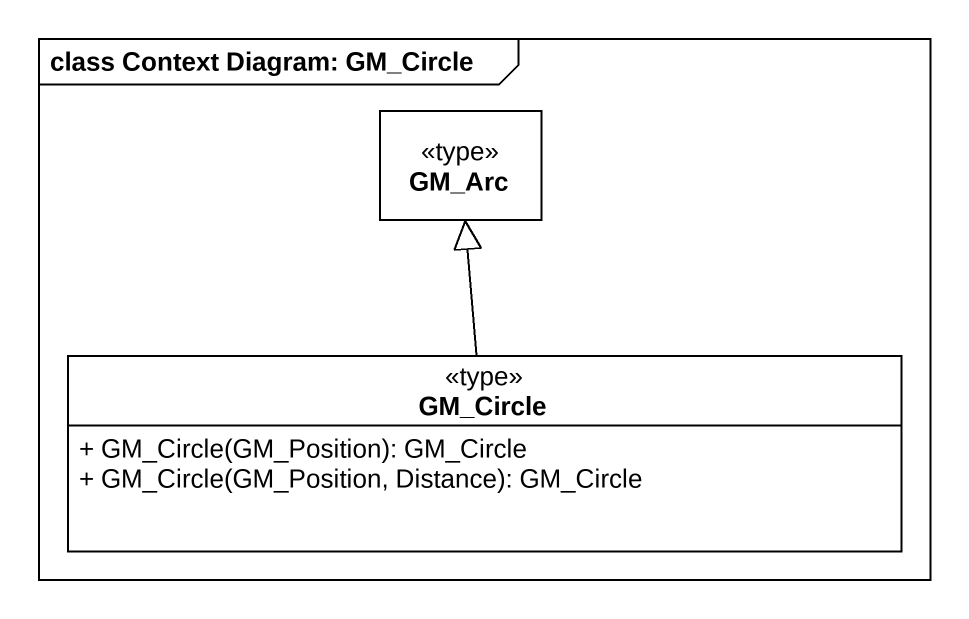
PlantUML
@startuml
mainframe class Context Diagram: GM_Circle
hide circle
hide empty members
skinparam classAttributeIconSize 0
class GM_Arc <<type>>
class GM_Circle <<type>> {
  + GM_Circle(GM_Position): GM_Circle
  + GM_Circle(GM_Position, Distance): GM_Circle
}
GM_Circle -up-|> GM_Arc
@enduml
